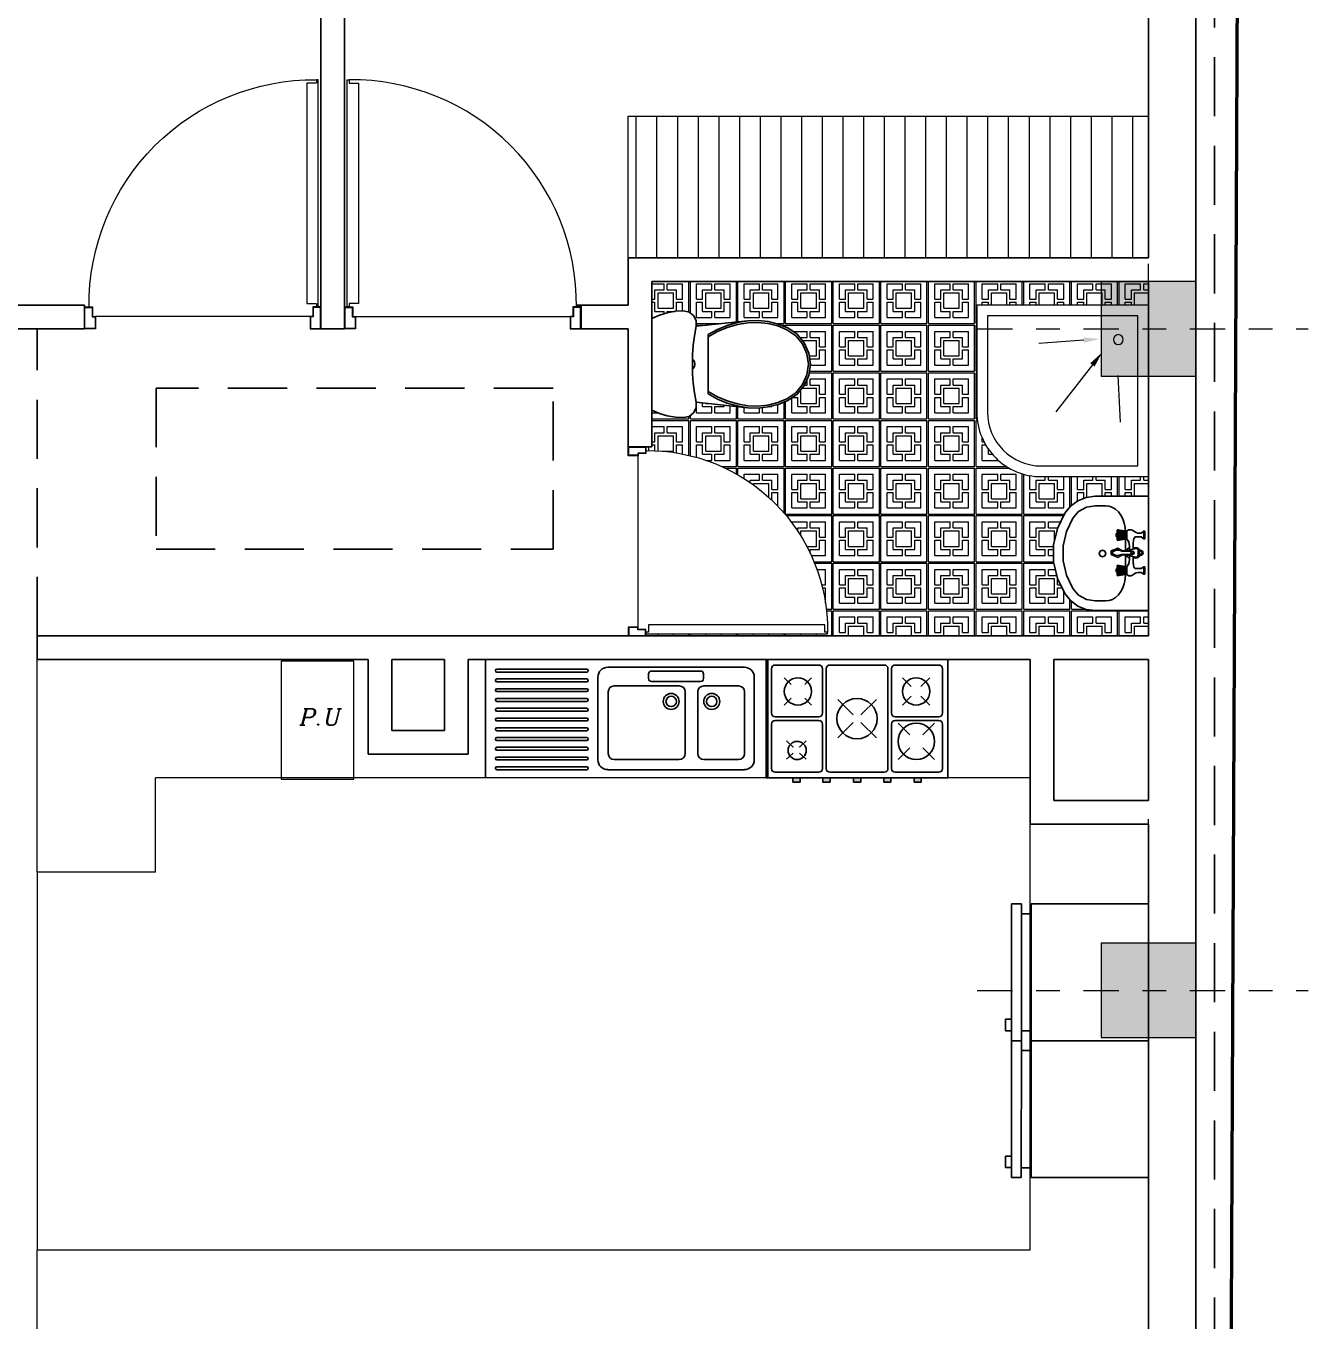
# Model space of a CAD drawing. Header units: inches. Extents: x 70 to 1974, y -315 to 363.
# Drawn here: x 120.21 to 125.64, y -287.56 to -282.08 of the extents above; entities that cross this region are included whole.
import ezdxf

# ---------------------------------------------------------------- set-up
doc = ezdxf.new("R2010")
doc.units = ezdxf.units.IN
doc.header["$MEASUREMENT"] = 0
for name, pattern in [('DASHDOT', [1, 0.5, -0.25, 0, -0.25]), ('HIDDEN', [0.375, 0.25, -0.125]), ('Ncc_0', [28, 4, 4, 4, 4, 4, 4, 4])]:
    doc.linetypes.add(name, pattern=pattern)
for name, color, linetype, lineweight in [('1', 19, 'Continuous', 5), ('Building', 252, 'Ncc_0', 0), ('hidden line', 252, 'Continuous', 5), ('LAYER1', 8, 'Continuous', 9)]:
    doc.layers.add(name, color=color, linetype=linetype, lineweight=lineweight)
doc.layers.add('AX', color=7, linetype='Continuous', lineweight=18, true_color=0xb7ad8f)
doc.layers.add('moble', color=7, linetype='Continuous', lineweight=5, true_color=0x32414e)
for name, color, linetype in [('fer', 8, 'Continuous'), ('fernesher  01', 8, 'Continuous'), ('Fur', 1, 'Continuous'), ('HID', 5, 'HIDDEN')]:
    doc.layers.add(name, color=color, linetype=linetype)
doc.styles.add('Italic', font='italic.shx', dxfattribs={"height": 0.7})

# ---------------------------------------------------------------- blocks, each defined once
blk = doc.blocks.new('DR100K')
at = {"color": 0}
blk.add_line((-0.0463, -0.0524), (-0.9537, -0.0524), dxfattribs=at)
at = {"color": 0, "linetype": 'Continuous'}
for p, q in [((-0.0591, -0.5731), (-0.0591, -0.1073)), ((-0.0591, -0.1073), (-0.0197, -0.1073)), ((-0.0192, -0.1073), (-0.0192, -0.0923)), ((-0.0192, -0.0923), (-0.0115, -0.0923)), ((-0.0115, -0.0923), (-0.0115, -0.5731)), ((-0.0591, -1.0389), (-0.0591, -0.5731)), ((-0.0115, -0.5731), (-0.0115, -1.0539)), ((-0.0197, -1.0389), (-0.0591, -1.0389)), ((-0.0192, -1.0539), (-0.0192, -1.0389)), ((-0.0115, -1.0539), (-0.0192, -1.0539))]:
    blk.add_line(p, q, dxfattribs=at)
for points in [[(-0.9537, -0.0524), (-0.9537, 0), (-1, 0), (-1, -0.0923), (-0.9658, -0.0923), (-0.9658, -0.0524)], [(-0.0463, -0.0524), (-0.0463, 0), (0, 0), (0, -0.0923), (-0.0342, -0.0923), (-0.0342, -0.0524)], [(-0.9557, -0.0505), (-0.9557, -0.0019), (-0.9981, -0.0019), (-0.9981, -0.0904), (-0.9677, -0.0904), (-0.9677, -0.0505)], [(-0.0443, -0.0505), (-0.0443, -0.0019), (-0.0019, -0.0019), (-0.0019, -0.0904), (-0.0323, -0.0904), (-0.0323, -0.0505)]]:
    blk.add_lwpolyline(points, close=True, dxfattribs=at)
blk.add_arc((-0.0294, -0.1026), 0.9514, 179.3821, 270.6161, dxfattribs=at)
blk = doc.blocks.new('PL_WC_1_UT')
at = {"layer": 'fer', "linetype": 'ByBlock'}
for p, q in [((-0.2446, 0.6076), (-0.2564, 0.5687)), ((-0.2284, 0.645), (-0.2446, 0.6076)), ((0.2284, 0.645), (-0.2284, 0.645)), ((0.2446, 0.6076), (0.2284, 0.645)), ((0.2564, 0.5687), (0.2446, 0.6076)), ((-0.2635, 0.5285), (-0.2659, 0.4879)), ((-0.2564, 0.5687), (-0.2635, 0.5285)), ((0.2635, 0.5285), (0.2564, 0.5687)), ((0.2659, 0.4879), (0.2635, 0.5285)), ((-0.2659, 0.4879), (-0.2597, 0.4603)), ((-0.2597, 0.4603), (-0.2423, 0.4381)), ((0.2423, 0.4381), (0.2597, 0.4603)), ((0.2597, 0.4603), (0.2659, 0.4879)), ((-0.2423, 0.4381), (-0.2171, 0.4255)), ((-0.2171, 0.4255), (-0.1889, 0.4249)), ((-0.1889, 0.4249), (-0.2164, 0.1682)), ((0.1889, 0.4249), (0.2171, 0.4255)), ((0.2164, 0.1682), (0.1889, 0.4249)), ((0.2171, 0.4255), (0.2423, 0.4381)), ((-0.2164, 0.1682), (-0.2183, 0.1168)), ((0.2183, 0.1168), (0.2164, 0.1682)), ((-0.2183, 0.1168), (-0.2128, 0.0658)), ((-0.2128, 0.0658), (-0.2002, 0.016)), ((0.2002, 0.016), (0.2128, 0.0658)), ((0.2128, 0.0658), (0.2183, 0.1168)), ((-0.2002, 0.016), (-0.1807, -0.0315)), ((0.1807, -0.0315), (0.2002, 0.016)), ((-0.1807, -0.0315), (-0.1493, -0.0776)), ((0.1493, -0.0776), (0.1807, -0.0315)), ((-0.1493, -0.0776), (-0.1063, -0.1133)), ((-0.1063, -0.1133), (-0.0553, -0.1359)), ((0.0553, -0.1359), (0.1063, -0.1133)), ((0.1063, -0.1133), (0.1493, -0.0776)), ((-0.0553, -0.1359), (0, -0.1436)), ((0, -0.1436), (0.0553, -0.1359))]:
    blk.add_line(p, q, dxfattribs=at)
at = {"layer": 'fer', "color": 0, "linetype": 'ByBlock'}
for p, q in [((-0.1889, 0.4249), (-0.1421, 0.4332)), ((-0.1421, 0.4332), (-0.0949, 0.4392)), ((-0.0949, 0.4392), (-0.0475, 0.4427)), ((-0.0475, 0.4427), (0, 0.4439)), ((-0.0238, 0.4433), (-0.0216, 0.44)), ((-0.0216, 0.44), (-0.0117, 0.4334)), ((-0.0117, 0.4334), (0, 0.431)), ((-0.0029, 0.4438), (0, 0.4433)), ((0, 0.4439), (0.0475, 0.4427)), ((0, 0.4433), (0.0029, 0.4438)), ((0, 0.431), (0.0117, 0.4334)), ((0.0117, 0.4334), (0.0216, 0.44)), ((0.0216, 0.44), (0.0238, 0.4433)), ((0.0475, 0.4427), (0.0949, 0.4392)), ((0.0949, 0.4392), (0.1421, 0.4332)), ((0.1421, 0.4332), (0.1889, 0.4249)), ((-0.1476, 0.365), (-0.1732, 0.3191)), ((-0.136, 0.365), (-0.1624, 0.3191)), ((0.1476, 0.365), (-0.1476, 0.365)), ((0.1624, 0.3191), (0.136, 0.365)), ((0.1732, 0.3191), (0.1476, 0.365)), ((-0.1933, 0.2706), (-0.2078, 0.22)), ((-0.1831, 0.2703), (-0.198, 0.2194)), ((-0.1732, 0.3191), (-0.1933, 0.2706)), ((-0.1624, 0.3191), (-0.1831, 0.2703)), ((0.1831, 0.2703), (0.1624, 0.3191)), ((0.1933, 0.2706), (0.1732, 0.3191)), ((0.198, 0.2194), (0.1831, 0.2703)), ((0.2078, 0.22), (0.1933, 0.2706)), ((-0.2078, 0.22), (-0.2164, 0.1682)), ((-0.198, 0.2194), (-0.2067, 0.1671)), ((0.2067, 0.1671), (0.198, 0.2194)), ((0.2164, 0.1682), (0.2078, 0.22)), ((-0.2067, 0.1671), (-0.2085, 0.1172)), ((0.2085, 0.1172), (0.2067, 0.1671)), ((-0.2085, 0.1172), (-0.2033, 0.0675)), ((-0.2033, 0.0675), (-0.191, 0.019)), ((0.191, 0.019), (0.2033, 0.0675)), ((0.2033, 0.0675), (0.2085, 0.1172)), ((-0.191, 0.019), (-0.172, -0.0272)), ((0.172, -0.0272), (0.191, 0.019)), ((-0.172, -0.0272), (-0.1421, -0.0711)), ((0.1421, -0.0711), (0.172, -0.0272)), ((-0.1421, -0.0711), (-0.1012, -0.1051)), ((-0.1012, -0.1051), (-0.0526, -0.1266)), ((-0.0526, -0.1266), (0, -0.1339)), ((0, -0.1339), (0.0526, -0.1266)), ((0.0526, -0.1266), (0.1012, -0.1051)), ((0.1012, -0.1051), (0.1421, -0.0711))]:
    blk.add_line(p, q, dxfattribs=at)
blk = doc.blocks.new('Bath4')
for p, q in [((-0.652, -0.5264), (-0.6377, -0.3365)), ((-0.5472, -0.5632), (-0.3492, -0.4082)), ((-0.5019, -0.6708), (-0.3044, -0.6801))]:
    blk.add_line(p, q)
for points in [[(-0.0742, -0.8), (-0.8, -0.8), (-0.8, -0.0742), (-0.3464, -0.0742, -0.414214), (-0.0742, -0.3464)], [(-0.1196, -0.7546), (-0.7546, -0.7546), (-0.7546, -0.1196), (-0.3464, -0.1196, -0.414214), (-0.1196, -0.3464)]]:
    blk.add_lwpolyline(points, format="xyb", close=True)
blk.add_circle((-0.6545, -0.6727), 0.0207)
for points in [[(-0.6633, -0.5255), (-0.6407, -0.5272), (-0.6571, -0.5942)], [(-0.5542, -0.5542), (-0.5402, -0.5721), (-0.6008, -0.6051)], [(-0.5014, -0.6595), (-0.5024, -0.6822), (-0.5699, -0.6677)]]:
    blk.add_solid(points)
blk = doc.blocks.new('DASTSHO')
at = {"layer": 'fer', "linetype": 'Continuous'}
h = blk.add_hatch(dxfattribs=at)
h.set_pattern_fill('EMPTY_FILL', color=256, scale=1000000.0, style=0)
h.set_pattern_definition([(0, (1000000, 1000000), (0, 1000000), [1e-05, -1000000])])
h.paths.add_polyline_path([(-0.3, 0), (-0.3, -0.28), (-0.2973, -0.3116), (-0.2894, -0.3424), (-0.2764, -0.3713), (-0.2586, -0.3976), (-0.2368, -0.4206), (-0.2113, -0.4396), (-0.145, -0.4727), (-0.0738, -0.4931), (0, -0.4999), (0.0738, -0.4931), (0.145, -0.4727), (0.2113, -0.4396), (0.2368, -0.4206), (0.2586, -0.3976), (0.2764, -0.3713), (0.2894, -0.3424), (0.2973, -0.3116), (0.3, -0.28), (0.3, 0)], flags=0)
at = {"layer": 'fer', "linetype": 'ByBlock'}
for p, q in [((-0.3, 0), (-0.3, -0.28)), ((-0.27, 0), (-0.3, 0)), ((0.27, 0), (-0.27, 0)), ((0.3, 0), (0.27, 0)), ((0.3, -0.28), (0.3, 0)), ((-0.181, -0.1344), (-0.2007, -0.1447)), ((-0.1592, -0.1267), (-0.181, -0.1344)), ((-0.136, -0.1221), (-0.1592, -0.1267)), ((-0.112, -0.1205), (-0.136, -0.1221)), ((-0.0138, -0.1205), (-0.112, -0.1205)), ((0.112, -0.1205), (0.0075, -0.1205)), ((0.136, -0.1221), (0.112, -0.1205)), ((0.1592, -0.1267), (0.136, -0.1221)), ((0.181, -0.1344), (0.1592, -0.1267)), ((0.2007, -0.1447), (0.181, -0.1344)), ((-0.2417, -0.1886), (-0.2479, -0.206)), ((-0.2315, -0.1722), (-0.2417, -0.1886)), ((-0.2177, -0.1575), (-0.2315, -0.1722)), ((-0.2007, -0.1447), (-0.2177, -0.1575)), ((0.2177, -0.1575), (0.2007, -0.1447)), ((0.2315, -0.1722), (0.2177, -0.1575)), ((0.2417, -0.1886), (0.2315, -0.1722)), ((0.2479, -0.206), (0.2417, -0.1886)), ((-0.2479, -0.206), (-0.25, -0.224)), ((-0.25, -0.224), (-0.25, -0.28)), ((0.25, -0.224), (0.2479, -0.206)), ((0.25, -0.28), (0.25, -0.224))]:
    blk.add_line(p, q, dxfattribs=at)
at = {"layer": 'fer'}
for p, q in [((-0.1161, -0.0184), (-0.0761, -0.0184)), ((-0.1161, -0.0234), (-0.1161, -0.0184)), ((-0.1161, -0.0234), (-0.0761, -0.0234)), ((-0.1161, -0.0234), (-0.1061, -0.0384)), ((-0.1061, -0.0471), (-0.1061, -0.0384)), ((-0.0761, -0.0234), (-0.0861, -0.0384)), ((-0.0861, -0.0709), (-0.0861, -0.0384)), ((-0.0761, -0.0234), (-0.0761, -0.0184)), ((-0.0142, -0.1177), (-0.026, -0.0656)), ((-0.0161, -0.0545), (0.0098, -0.0545)), ((0.0079, -0.1177), (0.0197, -0.0656)), ((0.0698, -0.0234), (0.0698, -0.0184)), ((0.1098, -0.0184), (0.0698, -0.0184)), ((0.0698, -0.0234), (0.0798, -0.0384)), ((0.1098, -0.0234), (0.0698, -0.0234)), ((0.0798, -0.0709), (0.0798, -0.0384)), ((0.1098, -0.0234), (0.0998, -0.0384)), ((0.0998, -0.0471), (0.0998, -0.0384)), ((0.1098, -0.0234), (0.1098, -0.0184)), ((-0.1236, -0.1037), (-0.1179, -0.1127)), ((-0.1228, -0.153), (-0.1179, -0.1214)), ((-0.1202, -0.153), (-0.1158, -0.1214)), ((-0.1148, -0.1214), (-0.1189, -0.153)), ((-0.1179, -0.1214), (-0.1179, -0.1127)), ((-0.0743, -0.1127), (-0.1179, -0.1127)), ((-0.1179, -0.153), (-0.1139, -0.1214)), ((-0.0743, -0.1214), (-0.1179, -0.1214)), ((-0.1128, -0.1214), (-0.1164, -0.153)), ((-0.1152, -0.153), (-0.1118, -0.1214)), ((-0.1135, -0.153), (-0.1104, -0.1214)), ((-0.1085, -0.153), (-0.1064, -0.1214)), ((-0.1055, -0.153), (-0.1041, -0.1214)), ((-0.1018, -0.1214), (-0.1027, -0.153)), ((-0.0982, -0.153), (-0.0982, -0.1214)), ((-0.0961, -0.1644), (-0.0961, -0.1214)), ((-0.094, -0.153), (-0.094, -0.1214)), ((-0.0904, -0.1214), (-0.0895, -0.153)), ((-0.0867, -0.153), (-0.0881, -0.1214)), ((-0.0837, -0.153), (-0.0858, -0.1214)), ((-0.0787, -0.153), (-0.0817, -0.1214)), ((-0.077, -0.153), (-0.0804, -0.1214)), ((-0.0794, -0.1214), (-0.0758, -0.153)), ((-0.0743, -0.153), (-0.0783, -0.1214)), ((-0.0774, -0.1214), (-0.0733, -0.153)), ((-0.072, -0.153), (-0.0764, -0.1214)), ((-0.0729, -0.1114), (-0.0743, -0.1127)), ((-0.0743, -0.1214), (-0.0743, -0.1127)), ((-0.0694, -0.153), (-0.0743, -0.1214)), ((-0.0611, -0.1037), (-0.0661, -0.1057)), ((-0.0571, -0.0795), (-0.0229, -0.0795)), ((-0.0404, -0.0995), (-0.0184, -0.0995)), ((-0.0117, -0.1399), (-0.0115, -0.0831)), ((0.0054, -0.1399), (0.0052, -0.0831)), ((0.0341, -0.0995), (0.012, -0.0995)), ((0.0508, -0.0795), (0.0166, -0.0795)), ((0.0548, -0.1037), (0.0598, -0.1057)), ((0.0631, -0.153), (0.068, -0.1214)), ((0.0656, -0.153), (0.07, -0.1214)), ((0.0665, -0.1114), (0.068, -0.1127)), ((0.0711, -0.1214), (0.067, -0.153)), ((0.068, -0.1127), (0.1115, -0.1127)), ((0.068, -0.1214), (0.068, -0.1127)), ((0.068, -0.1214), (0.1115, -0.1214)), ((0.068, -0.153), (0.0719, -0.1214)), ((0.0731, -0.1214), (0.0694, -0.153)), ((0.0707, -0.153), (0.0741, -0.1214)), ((0.0724, -0.153), (0.0754, -0.1214)), ((0.0774, -0.153), (0.0794, -0.1214)), ((0.0803, -0.153), (0.0818, -0.1214)), ((0.084, -0.1214), (0.0831, -0.153)), ((0.0877, -0.153), (0.0877, -0.1214)), ((0.0898, -0.1644), (0.0898, -0.1214)), ((0.0918, -0.153), (0.0919, -0.1214)), ((0.0955, -0.1214), (0.0964, -0.153)), ((0.0992, -0.153), (0.0978, -0.1214)), ((0.1022, -0.153), (0.1001, -0.1214)), ((0.1072, -0.153), (0.1041, -0.1214)), ((0.1089, -0.153), (0.1055, -0.1214)), ((0.1065, -0.1214), (0.1101, -0.153)), ((0.1115, -0.153), (0.1076, -0.1214)), ((0.1084, -0.1214), (0.1126, -0.153)), ((0.1139, -0.153), (0.1095, -0.1214)), ((0.1173, -0.1037), (0.1115, -0.1127)), ((0.1115, -0.1214), (0.1115, -0.1127)), ((0.1165, -0.153), (0.1115, -0.1214)), ((-0.1231, -0.1604), (-0.1231, -0.153)), ((-0.1228, -0.1604), (-0.1228, -0.153)), ((-0.1202, -0.1604), (-0.1202, -0.153)), ((-0.0731, -0.1644), (-0.1191, -0.1644)), ((-0.1189, -0.1604), (-0.1189, -0.153)), ((-0.1179, -0.1604), (-0.1179, -0.153)), ((-0.1164, -0.1604), (-0.1164, -0.153)), ((-0.1152, -0.1604), (-0.1152, -0.153)), ((-0.1135, -0.1604), (-0.1135, -0.153)), ((-0.1085, -0.1644), (-0.1085, -0.153)), ((-0.1055, -0.1644), (-0.1055, -0.153)), ((-0.1051, -0.1654), (-0.1051, -0.1644)), ((-0.1027, -0.1644), (-0.1027, -0.153)), ((-0.0911, -0.1694), (-0.1011, -0.1694)), ((-0.0982, -0.1644), (-0.0982, -0.153)), ((-0.0982, -0.1644), (-0.0982, -0.153)), ((-0.094, -0.1644), (-0.094, -0.153)), ((-0.0895, -0.1644), (-0.0895, -0.153)), ((-0.0871, -0.1654), (-0.0871, -0.1644)), ((-0.0867, -0.1644), (-0.0867, -0.153)), ((-0.0837, -0.1644), (-0.0837, -0.153)), ((-0.0787, -0.1604), (-0.0787, -0.153)), ((-0.077, -0.1604), (-0.077, -0.153)), ((-0.0758, -0.1604), (-0.0758, -0.153)), ((-0.0743, -0.1604), (-0.0743, -0.153)), ((-0.0733, -0.1604), (-0.0733, -0.153)), ((-0.072, -0.1604), (-0.072, -0.153)), ((-0.0694, -0.1604), (-0.0694, -0.153)), ((-0.0691, -0.1604), (-0.0691, -0.153)), ((-0.0279, -0.1595), (-0.0128, -0.1962)), ((-0.0128, -0.1962), (0.0065, -0.1962)), ((0.0216, -0.1595), (0.0065, -0.1962)), ((0.0628, -0.1604), (0.0628, -0.153)), ((0.0631, -0.1604), (0.0631, -0.153)), ((0.0656, -0.1604), (0.0656, -0.153)), ((0.0668, -0.1644), (0.1128, -0.1644)), ((0.067, -0.1604), (0.067, -0.153)), ((0.068, -0.1604), (0.068, -0.153)), ((0.0694, -0.1604), (0.0694, -0.153)), ((0.0707, -0.1604), (0.0707, -0.153)), ((0.0724, -0.1604), (0.0724, -0.153)), ((0.0774, -0.1644), (0.0774, -0.153)), ((0.0803, -0.1644), (0.0803, -0.153)), ((0.0808, -0.1654), (0.0808, -0.1644)), ((0.0831, -0.1644), (0.0831, -0.153)), ((0.0848, -0.1694), (0.0948, -0.1694)), ((0.0877, -0.1644), (0.0877, -0.153)), ((0.0918, -0.1644), (0.0918, -0.153)), ((0.0918, -0.1644), (0.0918, -0.153)), ((0.0964, -0.1644), (0.0964, -0.153)), ((0.0988, -0.1654), (0.0988, -0.1644)), ((0.0992, -0.1644), (0.0992, -0.153)), ((0.1022, -0.1644), (0.1022, -0.153)), ((0.1072, -0.1604), (0.1072, -0.153)), ((0.1089, -0.1604), (0.1089, -0.153)), ((0.1101, -0.1604), (0.1101, -0.153)), ((0.1115, -0.1604), (0.1115, -0.153)), ((0.1126, -0.1604), (0.1126, -0.153)), ((0.1139, -0.1604), (0.1139, -0.153)), ((0.1165, -0.1604), (0.1165, -0.153)), ((0.1168, -0.1604), (0.1168, -0.153))]:
    blk.add_line(p, q, dxfattribs=at)
at = {"layer": 'fer', "linetype": 'ByBlock'}
blk.add_lwpolyline([(0, -0.224), (-0.0124, -0.2291), (-0.0175, -0.2415), (-0.0124, -0.2539), (0, -0.259), (0.0124, -0.2539), (0.0175, -0.2415), (0.0124, -0.2291)], close=True, dxfattribs=at)
blk.add_lwpolyline([(0, -0.224), (-0.0124, -0.2291), (-0.0175, -0.2415), (-0.0124, -0.2539), (0, -0.259), (0.0124, -0.2539), (0.0175, -0.2415), (0.0124, -0.2291)], close=True, dxfattribs=at)
for points in [[(-0.3, -0.28), (-0.294, -0.3272), (-0.2764, -0.3713), (-0.2482, -0.4096), (-0.2113, -0.4396)], [(-0.25, -0.28), (-0.2422, -0.3258), (-0.2197, -0.3664), (-0.1849, -0.3972)], [(0.1849, -0.3972), (0.2197, -0.3664), (0.2422, -0.3258), (0.25, -0.28)], [(0.2113, -0.4396), (0.2482, -0.4096), (0.2764, -0.3713), (0.294, -0.3272), (0.3, -0.28)], [(-0.1849, -0.3972), (-0.1147, -0.4307), (-0.0389, -0.4478), (0.0389, -0.4478), (0.1147, -0.4307), (0.1849, -0.3972)], [(-0.2113, -0.4396), (-0.1311, -0.4779), (-0.0444, -0.4975), (0.0444, -0.4975), (0.1311, -0.4779), (0.2113, -0.4396)]]:
    blk.add_lwpolyline(points, dxfattribs=at)
at = {"layer": 'fer'}
for centre, radius in [((-0.0032, -0.0409), 0.0131), ((-0.0032, -0.0409), 0.00814), ((-0.0032, -0.0831), 0.00838), ((-0.0032, -0.0831), 0.00638)]:
    blk.add_circle(centre, radius, dxfattribs=at)
for centre, radius, start, end in [((-0.1561, -0.0471), 0.05, 320.08757, 0), ((-0.0032, -0.068), 0.0279, 117.5903, 204.3145), ((-0.0161, -0.0645), 0.01, 90, 186.46452), ((-0.0032, -0.068), 0.0279, 335.6855, 62.4097), ((0.0098, -0.0645), 0.01, 353.53548, 90), ((0.1498, -0.0471), 0.05, 180, 219.91243), ((-0.0961, -0.0973), 0.0282, 140.08757, 192.9962), ((-0.0961, -0.0973), 0.0282, 60.12195, 69.2491), ((-0.0571, -0.0295), 0.05, 240.12195, 270), ((-0.0404, -0.1495), 0.05, 90, 130.39833), ((-0.0032, -0.0914), 0.0279, 196.94333, 246.18728), ((-0.0679, -0.1231), 0.0542, 317.6979, 11.29112), ((0.0616, -0.1231), 0.0542, 168.70888, 222.3021), ((-0.0032, -0.0914), 0.0279, 293.81272, 343.05667), ((0.0341, -0.1495), 0.05, 49.60167, 90), ((0.0508, -0.0295), 0.05, 270, 299.87805), ((0.0898, -0.0973), 0.0282, 110.7509, 119.87805), ((0.0898, -0.0973), 0.0282, 347.0038, 39.91243), ((-0.1191, -0.1604), 0.004, 180, 270), ((-0.1188, -0.1604), 0.004, 180, 270), ((-0.1162, -0.1604), 0.004, 180, 270), ((-0.1149, -0.1604), 0.004, 180, 270), ((-0.1139, -0.1604), 0.004, 180, 270), ((-0.1124, -0.1604), 0.004, 180, 270), ((-0.1112, -0.1604), 0.004, 180, 270), ((-0.1095, -0.1604), 0.004, 180, 270), ((-0.1011, -0.1654), 0.004, 180, 270), ((-0.0911, -0.1654), 0.004, 270, 0), ((-0.0827, -0.1604), 0.004, 270, 0), ((-0.081, -0.1604), 0.004, 270, 0), ((-0.0798, -0.1604), 0.004, 270, 0), ((-0.0783, -0.1604), 0.004, 270, 0), ((-0.0773, -0.1604), 0.004, 270, 0), ((-0.076, -0.1604), 0.004, 270, 0), ((-0.0734, -0.1604), 0.004, 270, 0), ((-0.0731, -0.1604), 0.004, 270, 0), ((0.0251, -0.1613), 0.0425, 149.79225, 221.21885), ((-0.0032, -0.186), 0.005, 221.21885, 318.78115), ((-0.0314, -0.1613), 0.0425, 318.78115, 30.20775), ((0.0668, -0.1604), 0.004, 180, 270), ((0.0671, -0.1604), 0.004, 180, 270), ((0.0696, -0.1604), 0.004, 180, 270), ((0.071, -0.1604), 0.004, 180, 270), ((0.072, -0.1604), 0.004, 180, 270), ((0.0734, -0.1604), 0.004, 180, 270), ((0.0747, -0.1604), 0.004, 180, 270), ((0.0764, -0.1604), 0.004, 180, 270), ((0.0848, -0.1654), 0.004, 180, 270), ((0.0948, -0.1654), 0.004, 270, 0), ((0.1032, -0.1604), 0.004, 270, 0), ((0.1049, -0.1604), 0.004, 270, 0), ((0.1061, -0.1604), 0.004, 270, 0), ((0.1075, -0.1604), 0.004, 270, 0), ((0.1086, -0.1604), 0.004, 270, 0), ((0.1099, -0.1604), 0.004, 270, 0), ((0.1125, -0.1604), 0.004, 270, 0), ((0.1128, -0.1604), 0.004, 270, 0)]:
    blk.add_arc(centre, radius, start, end, dxfattribs=at)
blk = doc.blocks.new('eg')
at = {"layer": 'Fur', "color": 252}
for p, q in [((0, 0.5), (0, 0)), ((1.2043, 0.5), (1.2043, 0)), ((0.6834, 0.4686), (0.1003, 0.4686)), ((0.4966, 0.4521), (0.2871, 0.4521)), ((1.1564, 0.4602), (0.7731, 0.4602)), ((1.1564, 0.4477), (0.7731, 0.4477)), ((0.0584, 0.4267), (0.0584, 0.0733)), ((0.2735, 0.3889), (0.1257, 0.3889)), ((0.2746, 0.4397), (0.2746, 0.42)), ((0.2871, 0.4076), (0.4966, 0.4076)), ((0.6556, 0.3889), (0.3788, 0.3889)), ((0.509, 0.42), (0.509, 0.4397)), ((0.7252, 0.0733), (0.7252, 0.4267)), ((1.1564, 0.4186), (0.7731, 0.4186)), ((1.1564, 0.4061), (0.7731, 0.4061)), ((0.1, 0.3632), (0.1, 0.1005)), ((0.2992, 0.1005), (0.2992, 0.3632)), ((0.3531, 0.3632), (0.3531, 0.1005)), ((0.6813, 0.1005), (0.6813, 0.3632)), ((1.1564, 0.3769), (0.7731, 0.3769)), ((1.1564, 0.3644), (0.7731, 0.3644)), ((1.1564, 0.3352), (0.7731, 0.3352)), ((1.1564, 0.3227), (0.7731, 0.3227)), ((1.1564, 0.2936), (0.7731, 0.2936)), ((1.1564, 0.2811), (0.7731, 0.2811)), ((1.1564, 0.2519), (0.7731, 0.2519)), ((1.1564, 0.2394), (0.7731, 0.2394)), ((1.1564, 0.2102), (0.7731, 0.2102)), ((1.1564, 0.1977), (0.7731, 0.1977)), ((1.1564, 0.1686), (0.7731, 0.1686)), ((1.1564, 0.1561), (0.7731, 0.1561)), ((1.1564, 0.1269), (0.7731, 0.1269)), ((1.1564, 0.1144), (0.7731, 0.1144)), ((0.1257, 0.0748), (0.2735, 0.0748)), ((0.3788, 0.0748), (0.6556, 0.0748)), ((1.1564, 0.0852), (0.7731, 0.0852)), ((1.1564, 0.0727), (0.7731, 0.0727)), ((0.1003, 0.0314), (0.6834, 0.0314)), ((1.1564, 0.0436), (0.7731, 0.0436)), ((1.1564, 0.0311), (0.7731, 0.0311))]:
    blk.add_line(p, q, dxfattribs=at)
for centre, radius in [((0.2397, 0.3226), 0.034), ((0.2397, 0.3226), 0.0223), ((0.4127, 0.3226), 0.034), ((0.4127, 0.3226), 0.0223)]:
    blk.add_circle(centre, radius, dxfattribs=at)
for centre, radius, start, end in [((0.1003, 0.4267), 0.0418, 90, 180), ((0.2871, 0.4397), 0.0124, 90, 180), ((0.4966, 0.4397), 0.0124, 0, 90), ((0.6834, 0.4267), 0.0418, 0, 90), ((0.7731, 0.454), 0.00625, 90, 270), ((1.1564, 0.454), 0.00625, 270, 90), ((0.1257, 0.3632), 0.0257, 90, 180), ((0.2735, 0.3632), 0.0257, 0, 90), ((0.2871, 0.42), 0.0124, 180, 270), ((0.3788, 0.3632), 0.0257, 90, 180), ((0.4966, 0.42), 0.0124, 270, 0), ((0.6556, 0.3632), 0.0257, 0, 90), ((0.7731, 0.4123), 0.00625, 90, 270), ((1.1564, 0.4123), 0.00625, 270, 90), ((0.7731, 0.3706), 0.00625, 90, 270), ((0.7731, 0.329), 0.00625, 90, 270), ((1.1564, 0.3706), 0.00625, 270, 90), ((1.1564, 0.329), 0.00625, 270, 90), ((0.7731, 0.2873), 0.00625, 90, 270), ((1.1564, 0.2873), 0.00625, 270, 90), ((0.7731, 0.2456), 0.00625, 90, 270), ((1.1564, 0.2456), 0.00625, 270, 90), ((0.7731, 0.204), 0.00625, 90, 270), ((0.7731, 0.1623), 0.00625, 90, 270), ((1.1564, 0.204), 0.00625, 270, 90), ((1.1564, 0.1623), 0.00625, 270, 90), ((0.7731, 0.1206), 0.00625, 90, 270), ((1.1564, 0.1206), 0.00625, 270, 90), ((0.1003, 0.0733), 0.0418, 180, 270), ((0.1257, 0.1005), 0.0257, 180, 270), ((0.2735, 0.1005), 0.0257, 270, 0), ((0.3788, 0.1005), 0.0257, 180, 270), ((0.6556, 0.1005), 0.0257, 270, 0), ((0.6834, 0.0733), 0.0418, 270, 360), ((0.7731, 0.079), 0.00625, 90, 270), ((1.1564, 0.079), 0.00625, 270, 90), ((0.7731, 0.0373), 0.00625, 90, 270), ((1.1564, 0.0373), 0.00625, 270, 90)]:
    blk.add_arc(centre, radius, start, end, dxfattribs=at)
blk = doc.blocks.new('REFREJRATOR')
at = {"layer": 'fer', "linetype": 'Continuous'}
for p, q in [((0, 0), (-0.6433, 0)), ((-0.6433, 0), (-0.6433, -0.5514)), ((0, -0.5514), (0, 0)), ((-0.6433, -0.5514), (0, -0.5514)), ((-0.6433, -0.5974), (-0.6433, -0.6433)), ((-0.6433, -0.5974), (0, -0.5974)), ((-0.5974, -0.5514), (-0.5974, -0.5974)), ((-0.046, -0.5514), (-0.046, -0.5974)), ((0, -0.5974), (0, -0.6433)), ((-0.6433, -0.6433), (0, -0.6433)), ((-0.1007, -0.6712), (-0.1007, -0.6433)), ((-0.0472, -0.6433), (-0.0472, -0.6712)), ((-0.0472, -0.6712), (-0.1007, -0.6712))]:
    blk.add_line(p, q, dxfattribs=at)
blk = doc.blocks.new('GAZ')
at = {"layer": '1'}
h = blk.add_hatch(color=256, dxfattribs=at)
h.paths.add_polyline_path([(-0.8533, -0.65), (-0.8533, -0.6736), (-0.8133, -0.6736), (-0.8133, -0.65)])
h.paths.add_polyline_path([(-0.6472, -0.6736), (-0.6472, -0.65), (-0.6872, -0.65), (-0.6872, -0.6736)])
h.paths.add_polyline_path([(-0.48, -0.6736), (-0.48, -0.65), (-0.52, -0.65), (-0.52, -0.6736)])
h.paths.add_polyline_path([(-0.3133, -0.6736), (-0.3133, -0.65), (-0.3533, -0.65), (-0.3533, -0.6736)])
h.paths.add_polyline_path([(-0.1867, -0.65), (-0.1867, -0.6736), (-0.1467, -0.6736), (-0.1467, -0.65)])
at = {"layer": 'fer', "linetype": 'Continuous'}
for p, q in [((-1, 0), (0, 0)), ((-1, 0), (-1, -0.65)), ((0, 0), (0, -0.65)), ((-1, -0.65), (0, -0.65))]:
    blk.add_line(p, q, dxfattribs=at)
at = {"layer": 'fernesher  01', "linetype": 'Continuous'}
for p, q in [((-0.97, -0.05), (-0.97, -0.295)), ((-0.95, -0.03), (-0.71, -0.03)), ((-0.69, -0.05), (-0.69, -0.295)), ((-0.67, -0.05), (-0.67, -0.6)), ((-0.65, -0.03), (-0.35, -0.03)), ((-0.33, -0.05), (-0.33, -0.6)), ((-0.31, -0.05), (-0.31, -0.295)), ((-0.29, -0.03), (-0.05, -0.03)), ((-0.03, -0.05), (-0.03, -0.295)), ((-0.9, -0.1), (-0.8625, -0.1375)), ((-0.7875, -0.1375), (-0.75, -0.1)), ((-0.25, -0.1), (-0.2023, -0.1477)), ((-0.1486, -0.1486), (-0.1, -0.1)), ((-0.9, -0.25), (-0.8625, -0.2125)), ((-0.7875, -0.2125), (-0.75, -0.25)), ((-0.25, -0.25), (-0.202, -0.202)), ((-0.1489, -0.2011), (-0.1, -0.25)), ((-0.6061, -0.2189), (-0.5212, -0.3038)), ((-0.4788, -0.3038), (-0.3939, -0.2189)), ((-0.97, -0.355), (-0.97, -0.6)), ((-0.95, -0.315), (-0.71, -0.315)), ((-0.95, -0.335), (-0.71, -0.335)), ((-0.69, -0.355), (-0.69, -0.6)), ((-0.6061, -0.4311), (-0.5212, -0.3462)), ((-0.4788, -0.3462), (-0.3939, -0.4311)), ((-0.31, -0.355), (-0.31, -0.6)), ((-0.29, -0.315), (-0.05, -0.315)), ((-0.29, -0.335), (-0.05, -0.335)), ((-0.2736, -0.35), (-0.209, -0.4146)), ((-0.1381, -0.4146), (-0.0736, -0.35)), ((-0.03, -0.355), (-0.03, -0.6)), ((-0.887, -0.4471), (-0.8511, -0.481)), ((-0.8158, -0.481), (-0.7799, -0.4471)), ((-0.2736, -0.55), (-0.209, -0.4854)), ((-0.1381, -0.4854), (-0.0736, -0.55)), ((-0.887, -0.5482), (-0.8511, -0.5143)), ((-0.8158, -0.5143), (-0.7799, -0.5482)), ((-0.95, -0.62), (-0.71, -0.62)), ((-0.65, -0.62), (-0.35, -0.62)), ((-0.29, -0.62), (-0.05, -0.62)), ((-0.8533, -0.6736), (-0.8533, -0.65)), ((-0.8533, -0.6736), (-0.8533, -0.65)), ((-0.8533, -0.6736), (-0.8533, -0.65)), ((-0.8533, -0.6736), (-0.8133, -0.6736)), ((-0.8133, -0.6736), (-0.8133, -0.65)), ((-0.6872, -0.6736), (-0.6872, -0.65)), ((-0.6872, -0.6736), (-0.6472, -0.6736)), ((-0.6472, -0.6736), (-0.6472, -0.65)), ((-0.52, -0.6736), (-0.52, -0.65)), ((-0.52, -0.6736), (-0.48, -0.6736)), ((-0.48, -0.6736), (-0.48, -0.65)), ((-0.3533, -0.6736), (-0.3533, -0.65)), ((-0.3533, -0.6736), (-0.3133, -0.6736)), ((-0.3133, -0.6736), (-0.3133, -0.65)), ((-0.1867, -0.6736), (-0.1867, -0.65)), ((-0.1867, -0.6736), (-0.1467, -0.6736)), ((-0.1467, -0.6736), (-0.1467, -0.65))]:
    blk.add_line(p, q, dxfattribs=at)
for points in [[(-0.8511, -0.48), (-0.8511, -0.481)], [(-0.8158, -0.481), (-0.8158, -0.48)], [(-0.8511, -0.5143), (-0.8511, -0.5153)], [(-0.8158, -0.5153), (-0.8158, -0.5143)]]:
    blk.add_lwpolyline(points, dxfattribs=at)
for centre, radius in [((-0.825, -0.175), 0.075), ((-0.175, -0.175), 0.075), ((-0.5, -0.325), 0.1107), ((-0.1736, -0.45), 0.1), ((-0.8294, -0.5), 0.05)]:
    blk.add_circle(centre, radius, dxfattribs=at)
for centre, start, end in [((-0.95, -0.05), 90, 180), ((-0.71, -0.05), 0, 90), ((-0.65, -0.05), 90, 180), ((-0.35, -0.05), 0, 90), ((-0.29, -0.05), 90, 180), ((-0.05, -0.05), 0, 90), ((-0.95, -0.295), 180, 270), ((-0.95, -0.355), 90, 180), ((-0.71, -0.295), 270, 0), ((-0.71, -0.355), 0, 90), ((-0.29, -0.295), 180, 270), ((-0.29, -0.355), 90, 180), ((-0.05, -0.295), 270, 360), ((-0.05, -0.355), 0, 90), ((-0.95, -0.6), 180, 270), ((-0.71, -0.6), 270, 0), ((-0.65, -0.6), 180, 270), ((-0.35, -0.6), 270, 0), ((-0.29, -0.6), 180, 270), ((-0.05, -0.6), 270, 0)]:
    blk.add_arc(centre, 0.02, start, end, dxfattribs=at)
for p in [(-0.8333, -0.6736), (-0.6872, -0.6736), (-0.5, -0.6736), (-0.3333, -0.6736), (-0.1667, -0.6736)]:
    blk.add_point(p, dxfattribs=at)
blk = doc.blocks.new('s.botoni')
at = {"layer": 'AX'}
h = blk.add_hatch(color=256, dxfattribs=at)
h.paths.add_polyline_path([(19.4728, 218.8252), (19.4728, 219.1106), (19.7583, 219.1106), (19.7583, 218.8252)])
h.paths.add_polyline_path([(19.7583, 218.711), (19.4728, 218.711), (19.4728, 218.8252), (19.7583, 218.8252)])
h.paths.add_polyline_path([(19.4728, 218.711), (19.3586, 218.711), (19.3586, 218.8252), (19.4728, 218.8252)])
h.paths.add_polyline_path([(19.4728, 218.8252), (19.3586, 218.8252), (19.3586, 219.1106), (19.4728, 219.1106)])
at = {"layer": 'AX', "linetype": 'DASHDOT', "ltscale": 0.3}
for p, q in [((19.5576, 219.6356), (19.5576, 218.2356)), ((18.8336, 218.9108), (20.2336, 218.9108))]:
    blk.add_line(p, q, dxfattribs=at)
at = {"layer": 'AX', "linetype": 'Continuous'}
blk.add_lwpolyline([(19.3586, 218.711), (19.7583, 218.711), (19.7583, 219.1106), (19.3586, 219.1106), (19.3586, 218.711)], dxfattribs=at)
blk = doc.blocks.new('s13')
at = {"layer": 'AX', "linetype": 'Continuous'}
for p in [(113.3904, -256.6064), (113.3904, -259.4062)]:
    blk.add_blockref('s.botoni', p, dxfattribs=at)

msp = doc.modelspace()

# ---------------------------------------------------------------- hatches: boundary and pattern name
at = {"layer": 'AX', "true_color": 0x7aafdf}
h = msp.add_hatch(dxfattribs=at)
h.set_pattern_fill('AR-TILE03', color=143, scale=0.013, angle=1080, pattern_type=2)
h.set_pattern_definition([(0, (-82.30616, -292.80701), (1e-16, 0.2015), [0.195, -0.0065]), (90, (-82.30616, -292.80701), (-0.2015, 2e-16), [0.195, -0.0065]), (0, (-82.30616, -292.61201), (1e-16, 0.2015), [0.195, -0.0065]), (90, (-82.11116, -292.80701), (-0.2015, 2e-16), [0.195, -0.0065]), (0, (-82.28016, -292.78101), (1e-16, 0.2015), [0.065, -0.013, 0.065, -0.0585]), (90, (-82.28016, -292.78101), (-0.2015, 2e-16), [0.065, -0.013, 0.065, -0.0585]), (0, (-82.28016, -292.63801), (1e-16, 0.2015), [0.065, -0.013, 0.065, -0.0585]), (90, (-82.13716, -292.78101), (-0.2015, 2e-16), [0.065, -0.013, 0.065, -0.0585]), (0, (-82.24116, -292.74201), (1e-16, 0.2015), [0.065, -0.1365]), (90, (-82.24116, -292.74201), (-0.2015, 2e-16), [0.065, -0.1365]), (0, (-82.24116, -292.67701), (1e-16, 0.2015), [0.065, -0.1365]), (90, (-82.17616, -292.74201), (-0.2015, 2e-16), [0.065, -0.1365]), (90, (-82.21516, -292.78101), (-0.2015, 2e-16), [0.026, -0.091, 0.026, -0.0585]), (90, (-82.20216, -292.78101), (-0.2015, 2e-16), [0.026, -0.091, 0.026, -0.0585]), (0, (-82.28016, -292.71601), (1e-16, 0.2015), [0.026, -0.091, 0.026, -0.0585]), (0, (-82.28016, -292.70301), (1e-16, 0.2015), [0.026, -0.091, 0.026, -0.0585]), (0, (-82.25416, -292.75501), (1e-16, 0.2015), [0.039, -0.013, 0.039, -0.1105]), (0, (-82.25416, -292.66401), (1e-16, 0.2015), [0.039, -0.013, 0.039, -0.1105]), (90, (-82.25416, -292.75501), (-0.2015, 2e-16), [0.039, -0.013, 0.039, -0.1105]), (90, (-82.16316, -292.75501), (-0.2015, 2e-16), [0.039, -0.013, 0.039, -0.1105])])
h.paths.add_polyline_path([(124.23432, -283.71172), (124.23432, -283.25812), (124.96008, -283.25812), (124.96008, -283.15812), (122.86008, -283.15812), (122.86008, -283.31409), (122.89182, -283.30026), (122.92495, -283.29025), (122.95904, -283.28419), (122.99359, -283.28216), (123.01698, -283.28742), (123.03586, -283.3022), (123.04658, -283.32364), (123.04709, -283.34761), (123.26526, -283.32423), (123.30887, -283.32267), (123.35225, -283.32728), (123.39456, -283.33798), (123.43492, -283.35454), (123.4741, -283.3813), (123.50444, -283.41776), (123.52363, -283.46114), (123.53019, -283.50812), (123.52363, -283.5551), (123.50444, -283.59849), (123.4741, -283.63495), (123.43492, -283.6617), (123.39456, -283.67827), (123.35225, -283.68897), (123.30887, -283.69358), (123.26526, -283.69201), (123.04709, -283.66864), (123.04658, -283.69261), (123.03586, -283.71405), (123.01698, -283.72883), (122.99359, -283.73409), (122.95904, -283.73206), (122.92495, -283.726), (122.89182, -283.71599), (122.86008, -283.70216), (122.86008, -283.85812), (122.83393, -283.85812), (122.83393, -283.87351, -0.420536), (123.6032, -284.64276), (123.6032, -284.64895), (123.21856, -284.64895), (122.83393, -284.64895), (122.83393, -284.65812), (124.96008, -284.65812), (124.96008, -284.55047), (124.73453, -284.55047), (124.69642, -284.54561), (124.66084, -284.53139), (124.62997, -284.5087), (124.60578, -284.47899), (124.57493, -284.41434), (124.55912, -284.34448), (124.55912, -284.27286), (124.57493, -284.203), (124.60578, -284.13835), (124.62997, -284.10864), (124.66084, -284.08595), (124.69642, -284.07173), (124.73453, -284.06687), (124.96008, -284.06687), (124.96008, -283.98388), (124.50648, -283.98388, -0.4142136)])
at = {"layer": 'hidden line'}
h = msp.add_hatch(dxfattribs=at)
h.set_pattern_fill('ANSI31', color=256, scale=0.7, angle=45)
h.set_pattern_definition([(90, (-82.30616, -292.807015), (-0.0875, 0), [])])
h.paths.add_polyline_path([(124.96008, -283.05812), (124.96008, -282.45812), (122.76008, -282.45812), (122.76008, -283.05812)])

# ---------------------------------------------------------------- linework, layer by layer
for p, q in [((125.16008, -293.15812), (125.16008, -278.15812)), ((124.96008, -283.05812), (124.96008, -278.35812)), ((121.56008, -283.35812), (121.56008, -279.65812)), ((121.46008, -283.35812), (121.46008, -279.85812)), ((122.76008, -283.05812), (124.96008, -283.05812)), ((122.76008, -283.25812), (122.76008, -283.05812)), ((122.86008, -283.15812), (124.96008, -283.15812)), ((122.86008, -283.85812), (122.86008, -283.15812)), ((124.96008, -284.65812), (124.96008, -283.15812)), ((118.96008, -283.25812), (120.46008, -283.25812)), ((120.46008, -283.35812), (120.46008, -283.25812)), ((122.54089, -283.25812), (122.76008, -283.25812)), ((122.56008, -283.25812), (122.56008, -283.35812)), ((119.06008, -283.35812), (120.46008, -283.35812)), ((121.46008, -283.35812), (121.56008, -283.35812)), ((122.56008, -283.35812), (122.76008, -283.35812)), ((122.76008, -283.85812), (122.76008, -283.35812)), ((122.86008, -283.85812), (122.76008, -283.85812)), ((124.96008, -284.65812), (120.26008, -284.65812)), ((120.26008, -284.75812), (120.26008, -284.65812)), ((121.66008, -284.75812), (120.26008, -284.75812)), ((121.66008, -284.75812), (121.66008, -285.15812)), ((121.98206, -284.75812), (121.76008, -284.75812)), ((121.76008, -284.75812), (121.76008, -285.05812)), ((121.98206, -285.05812), (121.98206, -284.75812)), ((124.46008, -284.75812), (122.08206, -284.75812)), ((122.08206, -285.15812), (122.08206, -284.75812)), ((124.46008, -285.4546), (124.46008, -284.75812)), ((124.96008, -284.75812), (124.56008, -284.75812)), ((124.56008, -285.3546), (124.56008, -284.75812)), ((124.96008, -285.3546), (124.96008, -284.75812)), ((124.96008, -285.3546), (124.96008, -284.75812)), ((121.76008, -285.05812), (121.98206, -285.05812)), ((121.66008, -285.15812), (122.08206, -285.15812)), ((124.56008, -285.3546), (124.96008, -285.3546)), ((124.46008, -285.4546), (124.96008, -285.4546)), ((124.96008, -293.15812), (124.96008, -285.4546))]:
    msp.add_line(p, q)
at = {"layer": 'Building', "color": 3, "lineweight": 50, "flags": 128}
msp.add_lwpolyline([(105.24008, -303.15812), (105.30199, -289.36153), (105.35266, -278.07007), (125.35247, -278.15882), (125.24008, -303.15857), (105.24008, -303.15812)], dxfattribs=at)
at = {"layer": 'HID', "color": 8}
for p, q in [((125.24008, -292.95828), (125.24008, -278.15812)), ((120.26008, -284.65812), (120.26008, -283.35812))]:
    msp.add_line(p, q, dxfattribs=at)
msp.add_lwpolyline([(122.44175, -283.6094), (120.76291, -283.6094), (120.76291, -284.29106), (122.44175, -284.29106)], close=True, dxfattribs=at)
at = {"layer": 'hidden line'}
for p, q in [((122.76008, -282.45812), (124.96008, -282.45812)), ((122.76008, -283.05812), (122.76008, -282.45812))]:
    msp.add_line(p, q, dxfattribs=at)
at = {"layer": 'LAYER1', "linetype": 'ByBlock'}
for p, q in [((120.26008, -285.65812), (120.26008, -284.75812)), ((124.46008, -285.25812), (120.76008, -285.25812)), ((120.76008, -285.65812), (120.76008, -285.25812)), ((124.46008, -287.25812), (124.46008, -285.25812)), ((120.76008, -285.65812), (120.26008, -285.65812)), ((120.26008, -285.65812), (120.26008, -287.25812)), ((124.46008, -287.25812), (120.26008, -287.25812)), ((120.26008, -287.75812), (120.26008, -287.25812))]:
    msp.add_line(p, q, dxfattribs=at)
msp.add_lwpolyline([(121.59921, -284.7643), (121.29235, -284.7643), (121.29235, -285.2643), (121.59921, -285.2643)], close=True, dxfattribs=at)

# ---------------------------------------------------------------- block references
msp.add_blockref('s13', (-7.98867, -245.66254))
at = {"layer": '1'}
for name, p, xscale, yscale, zscale, rotation in [('PL_WC_1_UT', (123.40814, -283.50812), -0.849712059702847, 0.849712059702847, 0.849712059702847, 90), ('DASTSHO', (124.96008, -284.30867), 0.8059164504111322, 0.8059164504111322, 0.8059164504111322, 270)]:
    msp.add_blockref(name, p, dxfattribs=dict(at, xscale=xscale, yscale=yscale, zscale=zscale, rotation=rotation))
at = {"layer": 'LAYER1', "linetype": 'ByBlock', "xscale": -1, "rotation": 180}
msp.add_blockref('DR100K', (121.46008, -283.35812), dxfattribs=at)
at = {"layer": 'LAYER1', "linetype": 'ByBlock', "rotation": 180.0000000004424}
msp.add_blockref('DR100K', (121.56008, -283.35812), dxfattribs=at)
at = {"layer": 'LAYER1', "xscale": -1, "rotation": 90}
msp.add_blockref('Bath4', (124.16008, -284.05812), dxfattribs=at)
at = {"layer": 'LAYER1', "linetype": 'ByBlock'}
for name, p, xscale, yscale, zscale, rotation in [('DR100K', (122.76008, -284.65812), -0.800000000000012, 0.800000000000012, 0.800000000000012, 90.0000000004295), ('REFREJRATOR', (124.96018, -286.37139), 0.9000000000014551, 0.9000000000014551, 0.9000000000014551, 269.990056494085), ('REFREJRATOR', (124.96008, -286.95037), 0.9000000000014551, 0.9000000000014551, 0.9000000000014551, 269.990056494085)]:
    msp.add_blockref(name, p, dxfattribs=dict(at, xscale=xscale, yscale=yscale, zscale=zscale, rotation=rotation))
at = {"layer": 'LAYER1', "linetype": 'ByBlock', "xscale": -0.9917441223247465, "yscale": 0.9917441223247465, "zscale": 0.9917441223247465}
msp.add_blockref('eg', (123.35074, -285.25519), dxfattribs=at)
at = {"layer": 'moble', "xscale": 0.7692307692309441, "yscale": 0.7692307692309441, "zscale": 0.7692307692309441}
msp.add_blockref('GAZ', (124.1122, -284.75812), dxfattribs=at)

# ---------------------------------------------------------------- texts
at = {"layer": 'LAYER1', "linetype": 'ByBlock', "insert": (121.37036, -284.9662), "char_height": 0.07, "attachment_point": 1, "style": 'Italic'}
msp.add_mtext_dynamic_manual_height_columns('P.U', width=0.1874758, gutter_width=1.75, heights=[0], dxfattribs=at)

doc.saveas('drawing.dxf')
